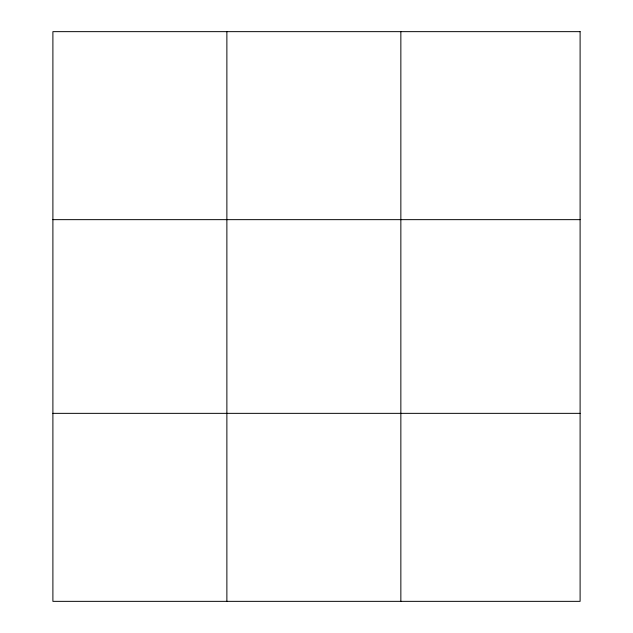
<?xml version="1.0" encoding="UTF-8"?>
<svg xmlns="http://www.w3.org/2000/svg" width="633" height="633" viewBox="0 0 633 633"><rect width="100%" height="100%" fill="white"/><g stroke="black" fill="none" stroke-linecap="round" stroke-linejoin="round"><path stroke-width="0.95" d="M226.875 601.35L226.875 31.65M400.855 601.35L400.855 31.65M52.895 219.651L580.105 219.651M52.895 413.349L580.105 413.349M580.105 31.65L580.105 601.35L52.895 601.35L52.895 31.65L580.105 31.65"/></g></svg>
